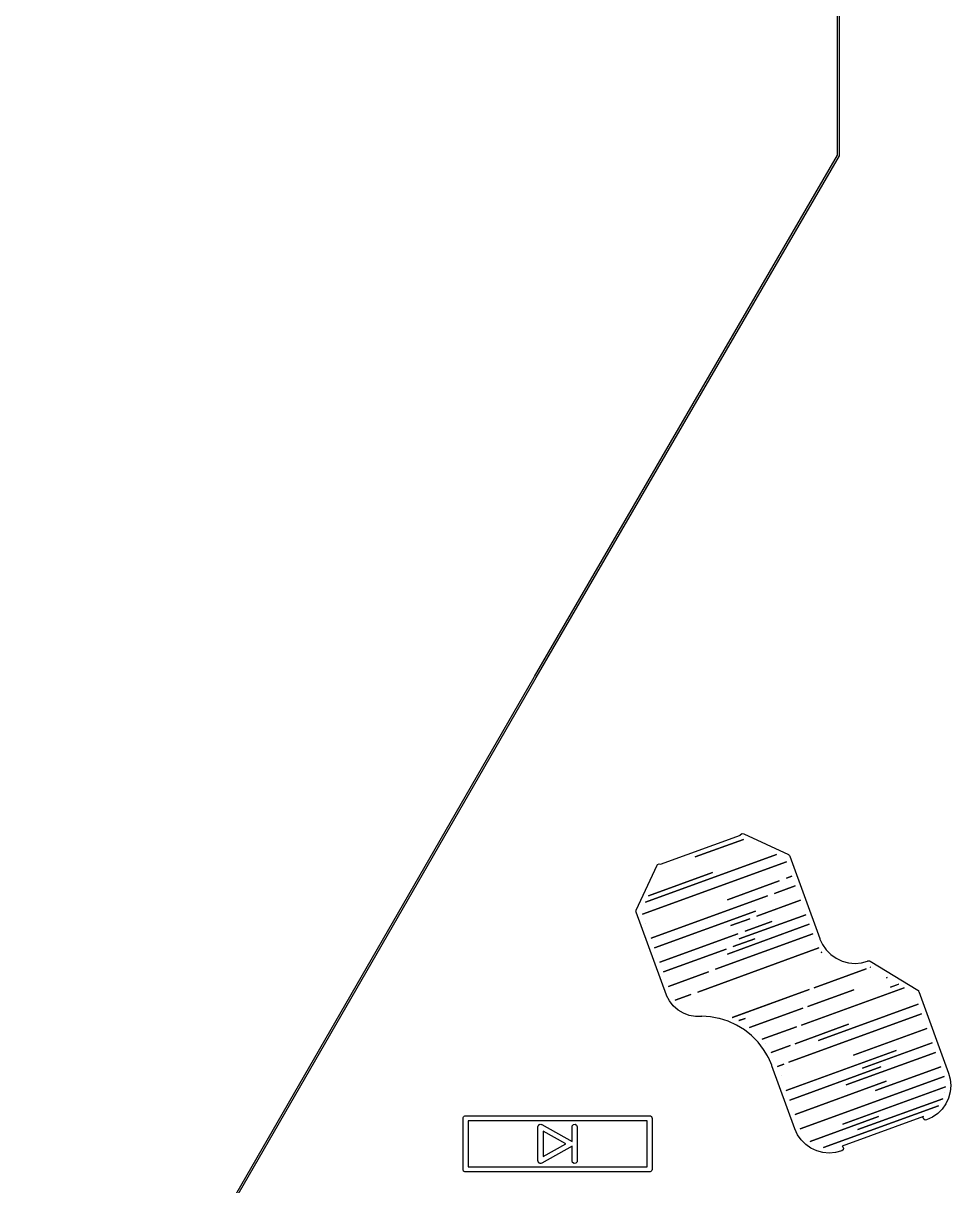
# Model space of a CAD drawing. Extents: x 62 to 222, y -188 to -37.
# Drawn here: x 64.32 to 91.54, y -149.23 to -115.12 of the extents above; entities that cross this region are included whole.
import ezdxf

# ---------------------------------------------------------------- set-up
doc = ezdxf.new("R2010")
doc.units = 0
doc.layers.add('BLACK', color=7, linetype='CONTINUOUS')

msp = doc.modelspace()

# ---------------------------------------------------------------- linework, layer by layer
at = {"layer": 'BLACK', "linetype": 'CONTINUOUS'}
for p, q in [((88.2141, -118.993), (88.2141, -43.2947)), ((88.264, -43.2947), (88.264, -119)), ((79.3178, -134.292), (88.2141, -118.993)), ((88.2607, -119.013), (79.3627, -134.315)), ((88.2615, -119.006), (88.2607, -119.013)), ((88.264, -119), (88.2615, -119.006)), ((64.3177, -160.283), (79.3161, -134.305)), ((79.361, -134.327), (64.3626, -160.305)), ((79.3161, -134.305), (79.3178, -134.292)), ((79.3627, -134.315), (79.361, -134.327)), ((83.0199, -139.794), (85.3668, -138.94)), ((84.0403, -139.582), (85.4603, -139.066)), ((85.4603, -139.066), (84.0403, -139.582)), ((85.3668, -138.94), (85.3704, -138.926)), ((85.3704, -138.926), (85.4124, -138.897)), ((85.4124, -138.897), (85.4635, -138.902)), ((85.4603, -139.066), (85.4603, -139.066)), ((85.4635, -138.902), (86.7773, -139.514)), ((82.308, -141.141), (82.9206, -139.827)), ((82.4892, -141.264), (86.7178, -139.725)), ((86.7178, -139.725), (82.4892, -141.264)), ((82.5803, -140.912), (86.4216, -139.514)), ((86.4216, -139.514), (82.5803, -140.912)), ((82.9206, -139.827), (82.9356, -139.806)), ((82.9356, -139.806), (82.9821, -139.784)), ((82.9821, -139.784), (83.0199, -139.794)), ((86.4216, -139.514), (86.4216, -139.514)), ((86.7178, -139.725), (86.7178, -139.725)), ((86.7773, -139.514), (86.7811, -139.517)), ((86.7811, -139.517), (86.7831, -139.517)), ((86.7831, -139.517), (86.7852, -139.52)), ((86.7852, -139.52), (86.7986, -139.529)), ((86.7986, -139.529), (86.8055, -139.544)), ((86.8055, -139.544), (86.816, -139.556)), ((86.816, -139.556), (87.6968, -141.976)), ((82.6699, -140.72), (84.5448, -140.037)), ((84.5448, -140.037), (82.6699, -140.72)), ((86.7159, -140.205), (86.8718, -140.148)), ((86.8718, -140.148), (86.7159, -140.205)), ((86.8718, -140.148), (86.8718, -140.148)), ((84.9824, -140.836), (86.5038, -140.282)), ((86.5039, -140.282), (84.9824, -140.836)), ((86.3695, -140.65), (86.9744, -140.43)), ((86.9744, -140.43), (86.3695, -140.65)), ((86.5038, -140.282), (86.5039, -140.282)), ((86.7159, -140.205), (86.7159, -140.205)), ((86.9744, -140.43), (86.9744, -140.43)), ((82.6699, -140.72), (82.6699, -140.72)), ((82.7457, -141.969), (86.1575, -140.727)), ((86.1575, -140.727), (82.7457, -141.969)), ((85.85, -141.318), (87.1283, -140.853)), ((87.1283, -140.853), (85.85, -141.318)), ((86.1575, -140.727), (86.1575, -140.727)), ((86.3695, -140.65), (86.3695, -140.65)), ((87.1283, -140.853), (87.1283, -140.853)), ((82.301, -141.172), (82.3066, -141.157)), ((82.3038, -141.189), (82.301, -141.172)), ((82.3036, -141.192), (82.3038, -141.189)), ((82.3047, -141.194), (82.3036, -141.192)), ((82.3055, -141.198), (82.3047, -141.194)), ((83.1948, -143.641), (82.3055, -141.198)), ((82.3066, -141.157), (82.308, -141.141)), ((82.5803, -140.912), (82.5803, -140.912)), ((82.8484, -142.251), (85.8111, -141.173)), ((85.8111, -141.173), (82.8484, -142.251)), ((85.8111, -141.173), (85.8111, -141.173)), ((82.4892, -141.264), (82.4892, -141.264)), ((82.5918, -141.546), (82.5918, -141.546)), ((82.5918, -141.546), (82.5922, -141.546)), ((82.5922, -141.546), (82.5918, -141.546)), ((82.5922, -141.546), (82.5922, -141.546)), ((85.0811, -141.598), (85.6379, -141.395)), ((85.6379, -141.395), (85.0811, -141.598)), ((85.3305, -141.986), (87.2822, -141.276)), ((87.2822, -141.276), (85.3305, -141.986)), ((85.5036, -141.763), (86.2894, -141.477)), ((86.2894, -141.477), (85.5036, -141.763)), ((85.6379, -141.395), (85.6379, -141.395)), ((85.85, -141.318), (85.85, -141.318)), ((87.2822, -141.276), (87.2822, -141.276)), ((83.0023, -142.674), (85.2916, -141.841)), ((85.2916, -141.841), (83.0023, -142.674)), ((84.6377, -142.877), (87.4874, -141.84)), ((87.4874, -141.84), (84.6377, -142.877)), ((84.9841, -142.431), (87.3848, -141.558)), ((87.3848, -141.558), (84.9841, -142.431)), ((85.2916, -141.841), (85.2916, -141.841)), ((85.5036, -141.763), (85.5036, -141.763)), ((87.3848, -141.558), (87.3848, -141.558)), ((87.4874, -141.84), (87.4874, -141.84)), ((82.7457, -141.969), (82.7457, -141.969)), ((85.1573, -142.209), (85.7844, -141.98)), ((85.7844, -141.98), (85.1573, -142.209)), ((85.1573, -142.209), (85.1573, -142.209)), ((85.3305, -141.986), (85.3305, -141.986)), ((87.6968, -141.976), (87.6968, -141.976)), ((87.6968, -141.976), (87.6968, -141.976)), ((87.6968, -141.976), (87.6996, -141.992)), ((87.6996, -141.992), (87.7741, -142.152)), ((87.7741, -142.152), (87.8845, -142.31)), ((82.8484, -142.251), (82.8484, -142.251)), ((83.1049, -142.956), (84.9452, -142.286)), ((84.9452, -142.286), (83.1049, -142.956)), ((84.1182, -143.545), (87.668, -142.253)), ((87.668, -142.253), (84.1182, -143.545)), ((84.9452, -142.286), (84.9452, -142.286)), ((84.9841, -142.431), (84.9841, -142.431)), ((87.668, -142.253), (87.668, -142.253)), ((87.7515, -142.376), (87.7396, -142.386)), ((87.7396, -142.386), (87.7554, -142.38)), ((87.7554, -142.38), (87.7515, -142.376)), ((87.8845, -142.31), (88.0206, -142.446)), ((88.0206, -142.446), (88.1783, -142.556)), ((88.1783, -142.556), (88.3527, -142.638)), ((83.0023, -142.674), (83.0023, -142.674)), ((84.6377, -142.877), (84.6377, -142.877)), ((87.5321, -143.42), (89.056, -142.865)), ((89.056, -142.865), (87.5321, -143.42)), ((88.3527, -142.638), (88.5387, -142.687)), ((88.5387, -142.687), (88.7304, -142.704)), ((88.7304, -142.704), (88.9222, -142.687)), ((88.9222, -142.687), (89.0982, -142.64)), ((89.0982, -142.64), (89.1066, -142.634)), ((89.1066, -142.634), (89.1147, -142.633)), ((89.1147, -142.633), (89.1208, -142.63)), ((89.1208, -142.63), (89.1343, -142.633)), ((89.1343, -142.633), (89.153, -142.632)), ((89.153, -142.632), (89.1621, -142.638)), ((89.1621, -142.638), (89.1711, -142.64)), ((89.1711, -142.64), (90.5704, -143.487)), ((89.1777, -142.819), (89.175, -142.822)), ((89.175, -142.822), (89.179, -142.82)), ((89.179, -142.82), (89.1777, -142.819)), ((83.1049, -142.956), (83.1049, -142.956)), ((83.2588, -143.379), (84.4257, -142.954)), ((84.4257, -142.954), (83.2588, -143.379)), ((84.4257, -142.954), (84.4257, -142.954)), ((89.6679, -143.116), (89.6578, -143.125)), ((89.6578, -143.125), (89.6729, -143.119)), ((89.6729, -143.119), (89.6679, -143.116)), ((83.2588, -143.379), (83.2588, -143.379)), ((84.1182, -143.545), (84.1182, -143.545)), ((87.3872, -143.472), (85.126, -144.295)), ((85.1344, -144.292), (87.3872, -143.472)), ((87.1574, -144.514), (90.1668, -143.418)), ((90.1668, -143.418), (87.1574, -144.514)), ((87.3448, -143.967), (88.6898, -143.477)), ((88.6898, -143.477), (87.3448, -143.967)), ((87.3872, -143.472), (87.3872, -143.472)), ((87.5321, -143.42), (87.5321, -143.42)), ((89.771, -143.403), (90.0021, -143.319)), ((89.9954, -143.321), (89.771, -143.403)), ((89.9999, -143.317), (89.9954, -143.321)), ((90.0021, -143.319), (89.9999, -143.317)), ((90.1668, -143.418), (90.1668, -143.418)), ((90.5704, -143.487), (90.59, -143.505)), ((90.59, -143.505), (90.594, -143.516)), ((90.594, -143.516), (90.602, -143.526)), ((90.602, -143.526), (91.4742, -145.922)), ((83.1974, -143.644), (83.1948, -143.641)), ((83.1974, -143.645), (83.1974, -143.644)), ((83.1976, -143.645), (83.1974, -143.645)), ((83.2827, -143.807), (83.1976, -143.645)), ((83.3962, -143.952), (83.2827, -143.807)), ((83.4521, -143.787), (83.9061, -143.622)), ((83.9062, -143.622), (83.4521, -143.787)), ((83.4521, -143.787), (83.4521, -143.787)), ((83.9061, -143.622), (83.9062, -143.622)), ((87.6539, -144.971), (90.5808, -143.906)), ((90.5808, -143.906), (87.6539, -144.971)), ((90.5808, -143.906), (90.5808, -143.906)), ((90.5808, -143.906), (90.5808, -143.906)), ((83.5341, -144.073), (83.3962, -143.952)), ((83.6918, -144.167), (83.5341, -144.073)), ((83.864, -144.231), (83.6918, -144.167)), ((84.045, -144.262), (83.864, -144.231)), ((84.2199, -144.26), (84.045, -144.262)), ((84.2208, -144.26), (84.2199, -144.26)), ((84.2218, -144.26), (84.2208, -144.26)), ((84.2286, -144.26), (84.2218, -144.26)), ((84.2352, -144.257), (84.2286, -144.26)), ((84.4895, -144.273), (84.2352, -144.257)), ((84.7326, -144.318), (84.4895, -144.273)), ((85.6356, -144.589), (87.1999, -144.019)), ((87.1999, -144.019), (85.6356, -144.589)), ((86.7827, -145.608), (90.6834, -144.188)), ((90.6834, -144.188), (86.7828, -145.608)), ((87.3448, -143.967), (87.3448, -143.967)), ((90.6834, -144.188), (90.6834, -144.188)), ((84.7456, -144.322), (84.7326, -144.318)), ((84.752, -144.321), (84.7456, -144.322)), ((84.7541, -144.322), (84.752, -144.321)), ((85.0107, -144.403), (84.7541, -144.322)), ((85.2556, -144.514), (85.0107, -144.403)), ((85.126, -144.295), (85.1291, -144.297)), ((85.1291, -144.297), (85.1344, -144.292)), ((85.4851, -144.655), (85.2556, -144.514)), ((85.5022, -144.318), (85.3208, -144.384)), ((85.3208, -144.384), (85.3229, -144.385)), ((85.3229, -144.385), (85.3266, -144.382)), ((85.3266, -144.382), (85.5022, -144.318)), ((85.6356, -144.589), (85.6356, -144.589)), ((87.0125, -144.566), (86.0053, -144.933)), ((86.006, -144.933), (87.0125, -144.566)), ((86.9701, -145.061), (88.5419, -144.489)), ((88.5419, -144.489), (86.9701, -145.061)), ((87.0125, -144.566), (87.0125, -144.566)), ((87.1574, -144.514), (87.1574, -144.514)), ((88.687, -145.394), (90.8373, -144.611)), ((90.8373, -144.611), (88.687, -145.394)), ((90.8373, -144.611), (90.8373, -144.611)), ((85.6957, -144.822), (85.4851, -144.655)), ((85.8843, -145.014), (85.6957, -144.822)), ((86.0053, -144.933), (86.0055, -144.933)), ((86.0055, -144.933), (86.006, -144.933)), ((86.0481, -145.228), (85.8843, -145.014)), ((86.1596, -145.417), (86.0481, -145.228)), ((86.1043, -145.057), (86.1011, -145.058)), ((86.1011, -145.058), (86.1018, -145.059)), ((86.1018, -145.059), (86.1043, -145.057)), ((86.2689, -145.316), (86.8252, -145.113)), ((86.8252, -145.113), (86.2689, -145.316)), ((86.7113, -146.432), (89.94, -145.257)), ((89.94, -145.257), (86.7113, -146.432)), ((86.8252, -145.113), (86.8252, -145.113)), ((86.9701, -145.061), (86.9701, -145.061)), ((88.944, -145.779), (90.9912, -145.034)), ((90.9912, -145.034), (88.944, -145.779)), ((90.9912, -145.034), (90.9912, -145.034)), ((86.1587, -145.422), (86.1596, -145.417)), ((86.1843, -145.466), (86.1587, -145.422)), ((86.1882, -145.468), (86.1843, -145.466)), ((86.2851, -145.691), (86.1882, -145.468)), ((86.2689, -145.316), (86.2689, -145.316)), ((86.7828, -145.608), (86.7827, -145.608)), ((88.4735, -146.269), (91.0938, -145.316)), ((91.0938, -145.316), (88.4735, -146.269)), ((91.0938, -145.316), (91.0938, -145.316)), ((86.2882, -145.708), (86.2851, -145.691)), ((86.9637, -147.564), (86.2882, -145.708)), ((86.2882, -145.708), (86.2882, -145.708)), ((86.2882, -145.708), (86.2882, -145.708)), ((86.4548, -145.727), (86.6378, -145.661)), ((86.6378, -145.661), (86.4548, -145.727)), ((86.4548, -145.727), (86.4548, -145.727)), ((86.6378, -145.661), (86.6378, -145.661)), ((86.8139, -146.714), (89.4856, -145.741)), ((89.4856, -145.741), (86.8139, -146.714)), ((89.3315, -146.436), (91.2477, -145.739)), ((91.2477, -145.739), (89.3315, -146.436)), ((91.2477, -145.739), (91.2477, -145.739)), ((91.4742, -145.922), (91.4742, -145.922)), ((91.4742, -145.922), (91.4742, -145.922)), ((91.4742, -145.922), (91.4742, -145.922)), ((91.4742, -145.922), (91.5227, -146.103)), ((86.5574, -146.009), (86.5574, -146.009)), ((86.5574, -146.009), (86.5577, -146.009)), ((86.5577, -146.009), (86.5574, -146.009)), ((86.5577, -146.009), (86.5577, -146.009)), ((86.9678, -147.137), (89.6473, -146.161)), ((89.6473, -146.161), (86.9678, -147.137)), ((87.1225, -147.559), (91.3495, -146.021)), ((91.3495, -146.021), (87.1225, -147.559)), ((88.3749, -147.423), (91.3894, -146.326)), ((91.3894, -146.326), (88.3749, -147.423)), ((91.3495, -146.021), (91.3495, -146.021)), ((91.3894, -146.326), (91.3894, -146.326)), ((91.5227, -146.103), (91.539, -146.29)), ((91.539, -146.29), (91.5227, -146.477)), ((86.7113, -146.432), (86.7113, -146.432)), ((91.3671, -146.493), (91.3633, -146.495)), ((91.3633, -146.495), (91.3669, -146.494)), ((91.3669, -146.494), (91.3671, -146.493)), ((91.4741, -146.657), (91.395, -146.827)), ((91.5227, -146.477), (91.4741, -146.657)), ((86.8139, -146.714), (86.8139, -146.714)), ((87.8056, -148.109), (91.1794, -146.881)), ((91.1794, -146.881), (87.8056, -148.109)), ((88.8166, -147.581), (91.3047, -146.676)), ((91.3047, -146.676), (88.8166, -147.581)), ((91.2875, -146.981), (91.155, -147.113)), ((91.1794, -146.881), (91.1794, -146.881)), ((91.395, -146.827), (91.2875, -146.981)), ((91.3047, -146.676), (91.3047, -146.676)), ((77.225, -147.25), (77.2267, -147.24)), ((77.225, -148.75), (77.225, -147.25)), ((77.2261, -147.237), (77.2278, -147.234)), ((77.2267, -147.24), (77.2261, -147.237)), ((77.2278, -147.234), (77.2295, -147.224)), ((77.2295, -147.224), (77.242, -147.209)), ((77.242, -147.209), (77.2518, -147.193)), ((77.2518, -147.193), (77.2582, -147.19)), ((77.2582, -147.19), (77.2625, -147.185)), ((77.2625, -147.185), (77.2817, -147.182)), ((77.2817, -147.182), (77.3, -147.175)), ((77.3, -147.175), (82.7, -147.175)), ((77.375, -147.325), (77.375, -148.675)), ((82.625, -147.325), (77.375, -147.325)), ((82.625, -148.675), (82.625, -147.325)), ((82.7, -147.175), (82.7097, -147.177)), ((82.7097, -147.177), (82.713, -147.176)), ((82.713, -147.176), (82.7159, -147.178)), ((82.7159, -147.178), (82.7257, -147.18)), ((82.7257, -147.18), (82.7406, -147.192)), ((82.7406, -147.192), (82.7575, -147.202)), ((82.7575, -147.202), (82.7598, -147.208)), ((82.7598, -147.208), (82.765, -147.213)), ((82.765, -147.213), (82.7683, -147.232)), ((82.7683, -147.232), (82.775, -147.25)), ((82.775, -147.25), (82.775, -148.75)), ((86.9678, -147.137), (86.9678, -147.137)), ((89.4204, -147.202), (87.4127, -147.933)), ((87.4166, -147.931), (89.4204, -147.202)), ((90.7402, -147.2), (88.3475, -148.071)), ((90.7311, -147.232), (90.7402, -147.2)), ((90.7469, -147.276), (90.7311, -147.232)), ((90.7854, -147.302), (90.7469, -147.276)), ((90.8317, -147.3), (90.7854, -147.302)), ((90.8319, -147.3), (90.8317, -147.3)), ((91.0015, -147.221), (90.8319, -147.3)), ((91.155, -147.113), (91.0015, -147.221)), ((79.425, -147.5), (79.4295, -147.474)), ((79.425, -148.5), (79.425, -147.5)), ((79.4295, -147.474), (79.4376, -147.465)), ((79.4376, -147.465), (79.4418, -147.453)), ((79.4418, -147.453), (79.4536, -147.446)), ((79.4536, -147.446), (79.4625, -147.435)), ((79.4625, -147.435), (79.4749, -147.433)), ((79.4749, -147.433), (79.4858, -147.426)), ((79.4858, -147.426), (79.4994, -147.429)), ((79.4994, -147.429), (79.513, -147.426)), ((79.513, -147.426), (79.524, -147.432)), ((79.524, -147.432), (79.5364, -147.434)), ((79.5364, -147.434), (80.425, -147.928)), ((80.2456, -148), (79.575, -147.627)), ((79.575, -147.627), (79.575, -148.373)), ((80.425, -147.5), (80.4295, -147.474)), ((80.425, -147.928), (80.425, -147.5)), ((80.4295, -147.474), (80.4625, -147.435)), ((80.4625, -147.435), (80.513, -147.426)), ((80.513, -147.426), (80.5575, -147.452)), ((80.5575, -147.452), (80.575, -147.5)), ((80.575, -147.5), (80.575, -148.5)), ((87.0428, -147.734), (86.9636, -147.564)), ((86.9636, -147.564), (86.9637, -147.564)), ((87.1225, -147.559), (87.1225, -147.559)), ((79.575, -148.373), (80.2456, -148)), ((87.1503, -147.887), (87.0428, -147.734)), ((87.2828, -148.02), (87.1503, -147.887)), ((87.4363, -148.127), (87.2828, -148.02)), ((87.4127, -147.933), (87.4139, -147.933)), ((87.4139, -147.933), (87.4166, -147.931)), ((80.425, -148.072), (79.5364, -148.566)), ((80.425, -148.5), (80.425, -148.072)), ((87.6061, -148.206), (87.4363, -148.127)), ((87.7871, -148.255), (87.6061, -148.206)), ((87.9738, -148.271), (87.7871, -148.255)), ((87.8056, -148.109), (87.8056, -148.109)), ((88.1605, -148.255), (87.9738, -148.271)), ((88.3415, -148.206), (88.1605, -148.255)), ((88.378, -148.178), (88.3415, -148.206)), ((88.3415, -148.206), (88.3415, -148.206)), ((88.3475, -148.071), (88.3749, -148.09)), ((88.3749, -148.09), (88.3908, -148.133)), ((88.3908, -148.133), (88.378, -148.178)), ((77.375, -148.675), (82.625, -148.675)), ((79.4293, -148.512), (79.425, -148.5)), ((79.4291, -148.524), (79.4293, -148.512)), ((79.4378, -148.535), (79.4291, -148.524)), ((79.4425, -148.548), (79.4378, -148.535)), ((79.4535, -148.555), (79.4425, -148.548)), ((79.4614, -148.564), (79.4535, -148.555)), ((79.475, -148.567), (79.4614, -148.564)), ((79.487, -148.574), (79.475, -148.567)), ((79.4994, -148.572), (79.487, -148.574)), ((79.5118, -148.574), (79.4994, -148.572)), ((79.5364, -148.566), (79.5118, -148.574)), ((80.4425, -148.548), (80.425, -148.5)), ((80.487, -148.574), (80.4425, -148.548)), ((80.5375, -148.565), (80.487, -148.574)), ((80.5705, -148.526), (80.5375, -148.565)), ((80.575, -148.5), (80.5705, -148.526)), ((77.2317, -148.768), (77.225, -148.75)), ((77.235, -148.787), (77.2317, -148.768)), ((77.2402, -148.792), (77.235, -148.787)), ((77.2425, -148.798), (77.2402, -148.792)), ((77.2594, -148.808), (77.2425, -148.798)), ((77.2743, -148.82), (77.2594, -148.808)), ((77.2841, -148.822), (77.2743, -148.82)), ((77.287, -148.824), (77.2841, -148.822)), ((77.2903, -148.823), (77.287, -148.824)), ((77.3, -148.825), (77.2903, -148.823)), ((82.7, -148.825), (77.3, -148.825)), ((82.7183, -148.818), (82.7, -148.825)), ((82.7375, -148.815), (82.7183, -148.818)), ((82.7418, -148.81), (82.7375, -148.815)), ((82.7482, -148.807), (82.7418, -148.81)), ((82.758, -148.791), (82.7482, -148.807)), ((82.7705, -148.776), (82.758, -148.791)), ((82.7722, -148.766), (82.7705, -148.776)), ((82.7739, -148.763), (82.7722, -148.766)), ((82.775, -148.75), (82.7733, -148.76)), ((82.7733, -148.76), (82.7739, -148.763))]:
    msp.add_line(p, q, dxfattribs=at)

doc.saveas('drawing.dxf')
